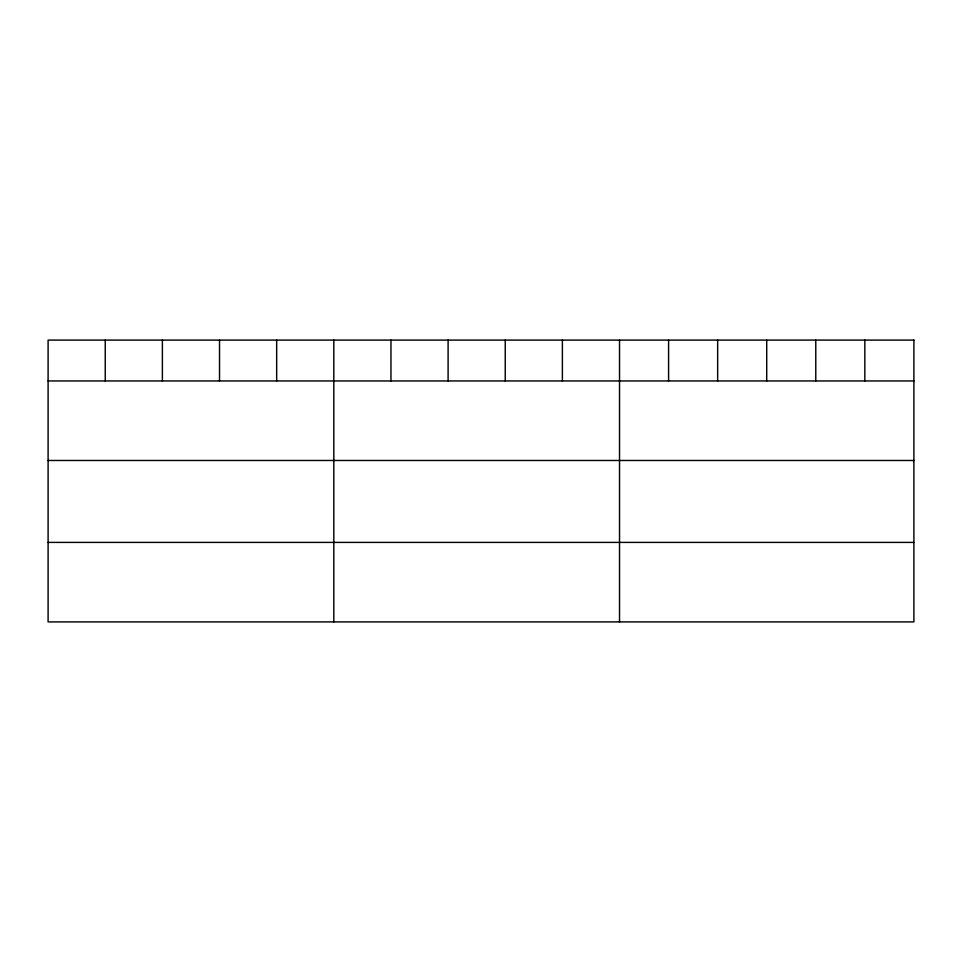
<?xml version="1.0" encoding="UTF-8"?>
<svg xmlns="http://www.w3.org/2000/svg" width="962" height="962" viewBox="0 0 962 962"><rect width="100%" height="100%" fill="white"/><g stroke="black" fill="none" stroke-linecap="round" stroke-linejoin="round"><path stroke-width="1.44" d="M48.1 380.952L913.9 380.952M48.1 460.473L913.9 460.473M48.1 542.4L913.9 542.4M864.838 340.091L864.838 380.952M815.776 340.091L815.776 380.952M766.714 340.091L766.714 380.952M717.652 340.091L717.652 380.952M668.59 340.091L668.59 380.952M619.528 340.091L619.528 621.909M562.385 340.091L562.385 380.952M505.242 340.091L505.242 380.952M448.1 340.091L448.1 380.952M390.957 340.091L390.957 380.952M333.814 340.091L333.814 621.909M276.671 340.091L276.671 380.952M219.528 340.091L219.528 380.952M162.386 340.091L162.386 380.952M105.243 340.091L105.243 380.952M913.9 340.091L48.1 340.091L48.1 621.909L913.9 621.909L913.9 340.091"/></g></svg>
